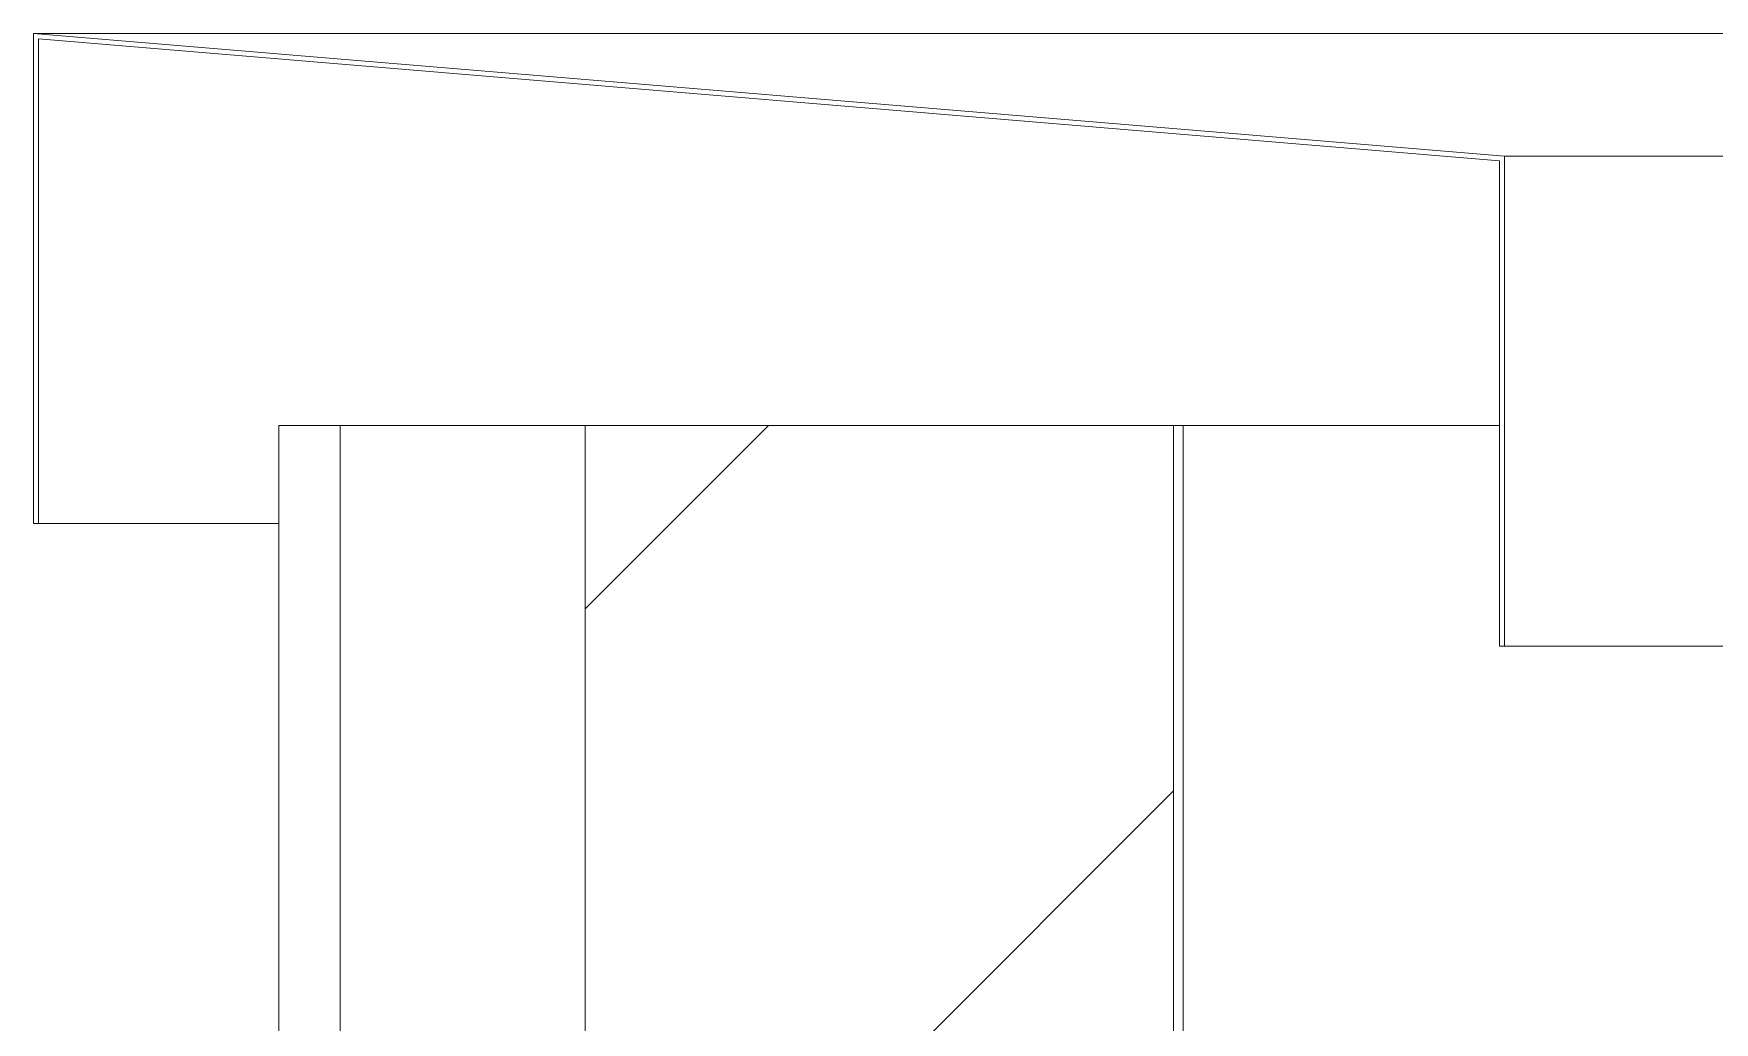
# Model space of a CAD drawing. Header units: millimetres. Extents: x -515342 to 330399, y -224905 to 507333.
# Drawn here: x 243084.7 to 243427.5, y 91229.6 to 91431.4 of the extents above; entities that cross this region are included whole.
import ezdxf

# ---------------------------------------------------------------- set-up
doc = ezdxf.new("R2010")
doc.units = ezdxf.units.MM
doc.layers.get('0').update_dxf_attribs({"lineweight": 0})
for name, color, linetype, lineweight in [('Ограждение', 7, 'Continuous', 0), ('Стены внутренние', 7, 'Continuous', 0), ('Стены наружные', 7, 'Continuous', 0), ('Стены отделка', 7, 'Continuous', 0), ('Стены перегородки', 7, 'Continuous', 0)]:
    doc.layers.add(name, color=color, linetype=linetype, lineweight=lineweight)

# ---------------------------------------------------------------- blocks, each defined once
blk = doc.blocks.new('СД_Люблино_Фасады_rvt-2-О_АР_П_Разрез 2-2')
at = {"layer": 'Стены отделка', "lineweight": 9}
for p, q in [((-18225, 3320), (-18225, 2600)), ((-18212.5, 3320), (-18225, 3320))]:
    blk.add_line(p, q, dxfattribs=at)
at = {"layer": 'Стены перегородки'}
for p, q in [((-18162.5, 3320), (-18212.5, 3320)), ((-18212.5, 2600), (-18212.5, 3320)), ((-18162.5, 2600), (-18162.5, 3320))]:
    blk.add_line(p, q, dxfattribs=at)
blk = doc.blocks.new('Ограждение - Ограждение-10610216-О_АР_П_Разрез 2-2')
at = {"layer": 'Ограждение', "lineweight": 18}
for p, q in [((-18275, 3400), (-18275, 3300)), ((-17975, 3375), (-18275, 3400)), ((-18274, 3300), (-18274, 3398.95)), ((-18274, 3398.95), (-17976, 3374.05)), ((-17976, 3374.05), (-17976, 3275)), ((-17975, 3275), (-17975, 3375)), ((-18275, 3300), (-18274, 3300)), ((-17976, 3275), (-17975, 3275))]:
    blk.add_line(p, q, dxfattribs=at)
at = {"layer": 'Ограждение'}
for p, q in [((-18275, 3400), (-16075, 3400)), ((-16075, 3375), (-17975, 3375)), ((-18225, 3300), (-18274, 3300)), ((-16075, 3275), (-17975, 3275))]:
    blk.add_line(p, q, dxfattribs=at)

msp = doc.modelspace()

# ---------------------------------------------------------------- hatches: boundary and pattern name
at = {"layer": 'Стены внутренние'}
h = msp.add_hatch(dxfattribs=at)
h.set_pattern_fill('FP_45', color=256, style=0, pattern_type=2)
h.set_pattern_definition([(45, (255037.12, 95610.5), (-235.732, 235.732), []), (45, (255194.28, 95610.5), (-235.732, 235.732), [])])
h.paths.add_polyline_path([(243197.2105, 91031.3929), (243317.2105, 91031.3929), (243317.2105, 91351.3929), (243197.2105, 91351.3929)])

# ---------------------------------------------------------------- linework, layer by layer
at = {"layer": 'Стены наружные'}
msp.add_line((243383.7105, 91351.3929), (243319.2105, 91351.3929), dxfattribs=at)
at = {"layer": 'Стены отделка'}
for p, q in [((243319.2105, 91351.3929), (243317.2105, 91351.3929)), ((243319.2105, 91120.5133), (243319.2105, 91351.3929))]:
    msp.add_line(p, q, dxfattribs=at)
at = {"layer": 'Стены перегородки'}
for p, q in [((243317.2105, 91351.3929), (243197.2105, 91351.3929)), ((243197.2105, 91351.3929), (243197.2105, 91031.3929)), ((243317.2105, 91031.3929), (243317.2105, 91351.3929))]:
    msp.add_line(p, q, dxfattribs=at)

# ---------------------------------------------------------------- block references
msp.add_blockref('СД_Люблино_Фасады_rvt-2-О_АР_П_Разрез 2-2', (261359.7107, 88031.3929))
at = {"layer": 'Ограждение'}
msp.add_blockref('Ограждение - Ограждение-10610216-О_АР_П_Разрез 2-2', (261359.7107, 88031.3929), dxfattribs=at)

doc.saveas('drawing.dxf')
